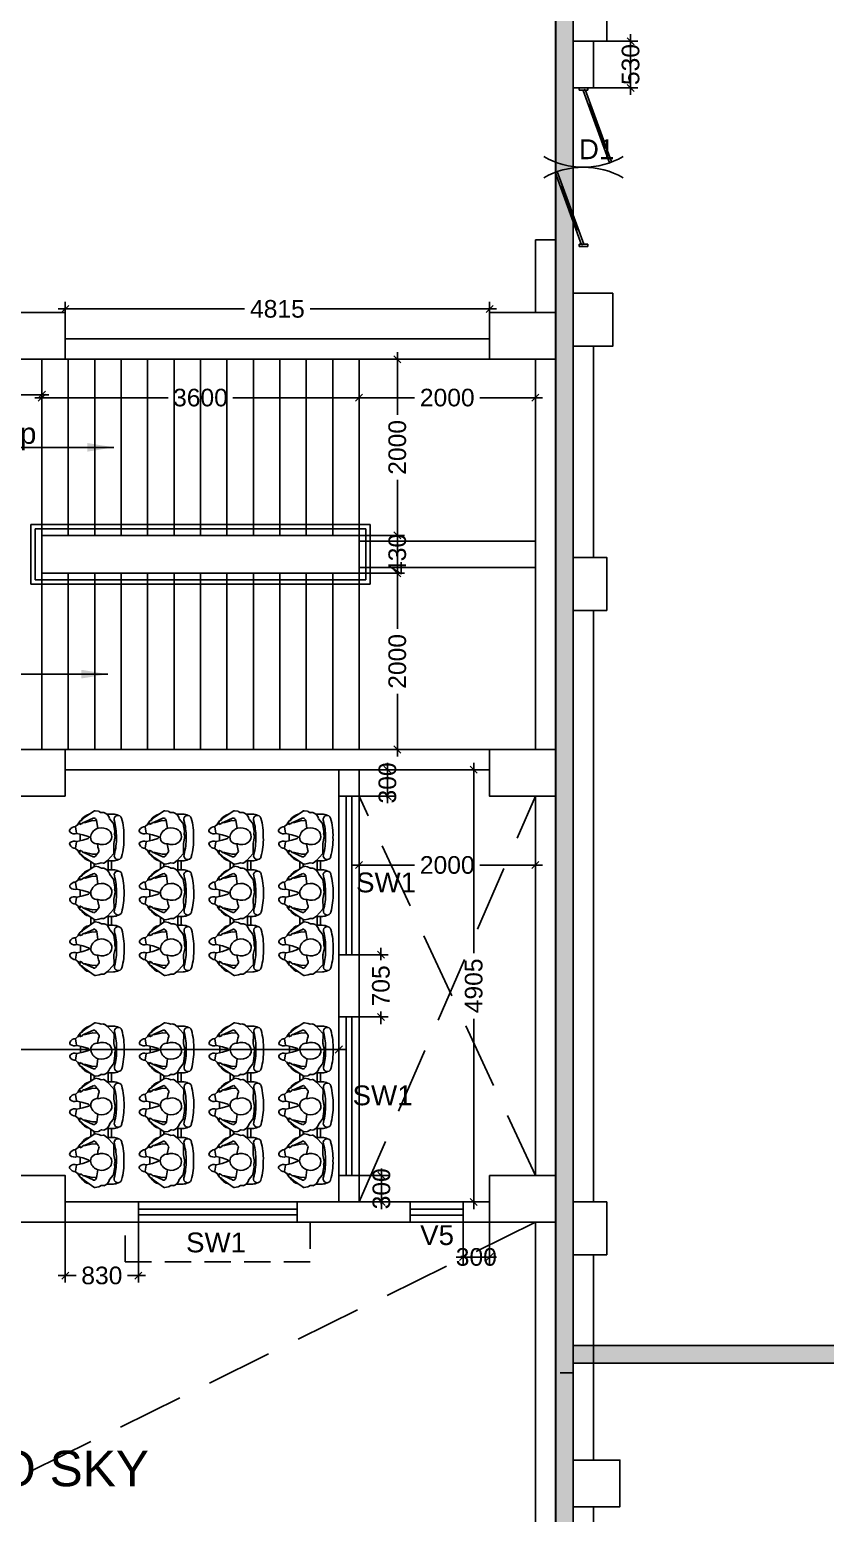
# Model space of a CAD drawing. Extents: x 7897917 to 8423973, y -6487334 to -6173396.
# Drawn here: x 7987756 to 7996784, y -6416719 to -6399879 of the extents above; entities that cross this region are included whole.
import ezdxf
from ezdxf.enums import TextEntityAlignment as Align

# ---------------------------------------------------------------- set-up
doc = ezdxf.new("R2010")
doc.units = 0
doc.header["$LTSCALE"] = 600
doc.header["$MEASUREMENT"] = 0
doc.header["$PDMODE"] = 35
for name, pattern in [('DASHED', [0.75, 0.5, -0.25]), ('HIDDEN', [0.375, 0.25, -0.125]), ('HIDDEN2', [0.1875, 0.125, -0.0625])]:
    doc.linetypes.add(name, pattern=pattern)
doc.layers.get('0').update_dxf_attribs({"linetype": 'CONTINUOUS'})
doc.layers.get('Defpoints').update_dxf_attribs({"linetype": 'CONTINUOUS'})
for name, color, linetype in [('chajja', 7, 'CONTINUOUS'), ('DOOR', 32, 'CONTINUOUS'), ('Duct', 8, 'CONTINUOUS'), ('Exp.Joint', 104, 'CONTINUOUS'), ('furniture', 33, 'CONTINUOUS'), ('Human', 8, 'CONTINUOUS'), ('joinery', 7, 'CONTINUOUS'), ('LA-column', 3, 'CONTINUOUS'), ('Railing', 21, 'CONTINUOUS'), ('Stairscase', 7, 'CONTINUOUS'), ('TEXT', 6, 'CONTINUOUS'), ('Walls', 7, 'CONTINUOUS'), ('WIN', 151, 'CONTINUOUS'), ('Working Dim', 5, 'CONTINUOUS')]:
    doc.layers.add(name, color=color, linetype=linetype)
doc.styles.add('ari', font='arial.ttf')
doc.styles.add('ARIAL', font='arial.ttf')
doc.dimstyles.new('int. dim', dxfattribs={"dimtxt": 450, "dimasz": 80, "dimexe": 80, "dimexo": 0, "dimgap": 70, "dimtad": 0, "dimdec": 0, "dimzin": 12, "dimdsep": 46, "dimtxsty": 'ari', "dimblk": 'OBLIQUE', "dimcen": 2, "dimdle": 80, "dimclrd": 256, "dimclre": 256, "dimclrt": 6, "dimadec": 0, "dimazin": 0, "dimtfac": 1, "dimtdec": 0, "dimtix": 1, "dimtmove": 2, "dimatfit": 3, "dimfxl": 1, "dimtolj": 1, "dimtzin": 0, "dimlwd": -1, "dimlwe": -1, "dimarcsym": 0})

# ---------------------------------------------------------------- blocks, each defined once
blk = doc.blocks.new('Z$W@#5624')
at = {"layer": 'DOOR'}
for p, q in [((19, 470), (840, 769)), ((28, 446), (849, 745)), ((188, 518), (680, 697)), ((676, 709), (685, 685)), ((183, 529), (192, 506)), ((0, 400), (0, 499)), ((0, 499), (25, 499)), ((0, 400), (25, 400)), ((19, 470), (28, 446)), ((25, 400), (25, 499)), ((1770, 453), (949, 154)), ((1779, 429), (957, 130)), ((1610, 381), (1117, 202)), ((1614, 369), (1606, 393)), ((1779, 429), (1770, 453)), ((1798, 499), (1773, 499)), ((1773, 400), (1773, 499)), ((1798, 400), (1773, 400)), ((1798, 400), (1798, 499)), ((1113, 214), (1122, 190))]:
    blk.add_line(p, q, dxfattribs=at)
at = {"layer": 'DOOR', "color": 145}
for centre, start_param, end_param in [((0, 449), 2.617994, 3.665191), ((1798, 449), -0.523599, 0.523599)]:
    blk.add_ellipse(centre, major_axis=(-899, 0), ratio=1, start_param=start_param, end_param=end_param, dxfattribs=at)
blk = doc.blocks.new('_Oblique')
at = {"color": 0, "linetype": 'ByBlock', "lineweight": -2}
blk.add_line((-0.5, -0.5), (0.5, 0.5), dxfattribs=at)
blk = doc.blocks.new('*D1037')
at = {"layer": 'Defpoints', "color": 0, "transparency": 16777216}
for p in [(7994304, -6400010, 0), (7994154, -6400540, 0), (7994575, -6400540)]:
    blk.add_point(p, dxfattribs=at)
at = {"layer": 'Working Dim', "transparency": 16777216}
for p, q in [((7994304, -6400010), (7994655, -6400010)), ((7994575, -6400010), (7994575, -6399930)), ((7994575, -6400010), (7994575, -6400540)), ((7994154, -6400540), (7994655, -6400540)), ((7994575, -6400540), (7994575, -6400620))]:
    blk.add_line(p, q, dxfattribs=at)
at = {"layer": 'Working Dim', "transparency": 16777216, "xscale": 80, "yscale": 80, "zscale": 80}
for p, rotation in [((7994575, -6400010), 270), ((7994575, -6400540), 90)]:
    blk.add_blockref('_Oblique', p, dxfattribs=dict(at, rotation=rotation))
at = {"layer": 'Working Dim', "color": 6, "transparency": 16777216, "insert": (7994575, -6400275), "char_height": 200, "attachment_point": 5, "rotation": 90, "style": 'ari'}
blk.add_mtext('\\A1;530', dxfattribs=at)
blk = doc.blocks.new('*D2125')
at = {"layer": 'Defpoints', "color": 0, "transparency": 16777216}
for p in [(7992974, -6403049), (7988159, -6403389), (7992974, -6403389)]:
    blk.add_point(p, dxfattribs=at)
at = {"layer": 'Working Dim', "transparency": 16777216}
for p, q in [((7988079, -6403049), (7990193, -6403049)), ((7988159, -6403389), (7988159, -6402969)), ((7993054, -6403049), (7990940, -6403049)), ((7992974, -6403389), (7992974, -6402969))]:
    blk.add_line(p, q, dxfattribs=at)
at = {"layer": 'Working Dim', "transparency": 16777216, "xscale": 80, "yscale": 80, "zscale": 80, "rotation": 180}
blk.add_blockref('_Oblique', (7988159, -6403049), dxfattribs=at)
at = {"layer": 'Working Dim', "transparency": 16777216, "xscale": 80, "yscale": 80, "zscale": 80}
blk.add_blockref('_Oblique', (7992974, -6403049), dxfattribs=at)
at = {"layer": 'Working Dim', "color": 6, "transparency": 16777216, "insert": (7990567, -6403049), "char_height": 200, "attachment_point": 5, "style": 'ari'}
blk.add_mtext('\\A1;4815', dxfattribs=at)
blk = doc.blocks.new('*D2127')
at = {"layer": 'Defpoints', "color": 0, "transparency": 16777216}
for p in [(7991494, -6403919, 1), (7993494, -6403919, 2), (7991494, -6404056)]:
    blk.add_point(p, dxfattribs=at)
at = {"layer": 'Working Dim', "transparency": 16777216}
for p, q in [((7991494, -6403919), (7991494, -6404136)), ((7993494, -6403919), (7993494, -6404136)), ((7991414, -6404056), (7992124, -6404056)), ((7993574, -6404056), (7992864, -6404056))]:
    blk.add_line(p, q, dxfattribs=at)
at = {"layer": 'Working Dim', "transparency": 16777216, "xscale": 80, "yscale": 80, "zscale": 80, "rotation": 180}
blk.add_blockref('_Oblique', (7991494, -6404056), dxfattribs=at)
at = {"layer": 'Working Dim', "transparency": 16777216, "xscale": 80, "yscale": 80, "zscale": 80}
blk.add_blockref('_Oblique', (7993494, -6404056), dxfattribs=at)
at = {"layer": 'Working Dim', "color": 6, "transparency": 16777216, "insert": (7992494, -6404056), "char_height": 200, "attachment_point": 5, "style": 'ari'}
blk.add_mtext('\\A1;2000', dxfattribs=at)
blk = doc.blocks.new('*D2128')
at = {"layer": 'Defpoints', "color": 0, "transparency": 16777216}
for p in [(7983859, -6403620, 12), (7987894, -6403904, 1), (7983859, -6404023)]:
    blk.add_point(p, dxfattribs=at)
at = {"layer": 'Working Dim', "transparency": 16777216}
for p, q in [((7983859, -6403620), (7983859, -6404103)), ((7987894, -6403904), (7987894, -6404103)), ((7983779, -6404023), (7985503, -6404023)), ((7987974, -6404023), (7986250, -6404023))]:
    blk.add_line(p, q, dxfattribs=at)
at = {"layer": 'Working Dim', "transparency": 16777216, "xscale": 80, "yscale": 80, "zscale": 80, "rotation": 180}
blk.add_blockref('_Oblique', (7983859, -6404023), dxfattribs=at)
at = {"layer": 'Working Dim', "transparency": 16777216, "xscale": 80, "yscale": 80, "zscale": 80}
blk.add_blockref('_Oblique', (7987894, -6404023), dxfattribs=at)
at = {"layer": 'Working Dim', "color": 6, "transparency": 16777216, "insert": (7985877, -6404023), "char_height": 200, "attachment_point": 5, "style": 'ari'}
blk.add_mtext('\\A1;4035', dxfattribs=at)
blk = doc.blocks.new('*D2129')
at = {"layer": 'Defpoints', "color": 0, "transparency": 16777216}
for p in [(7991459, -6403620, 5), (7991928, -6403620), (7991459, -6405620, 0)]:
    blk.add_point(p, dxfattribs=at)
at = {"layer": 'Working Dim', "transparency": 16777216}
for p, q in [((7991459, -6403620), (7992008, -6403620)), ((7991928, -6403540), (7991928, -6404250)), ((7991928, -6405700), (7991928, -6404990)), ((7991459, -6405620), (7992008, -6405620))]:
    blk.add_line(p, q, dxfattribs=at)
at = {"layer": 'Working Dim', "transparency": 16777216, "xscale": 80, "yscale": 80, "zscale": 80}
for p, rotation in [((7991928, -6403620), 90), ((7991928, -6405620), 270)]:
    blk.add_blockref('_Oblique', p, dxfattribs=dict(at, rotation=rotation))
at = {"layer": 'Working Dim', "color": 6, "transparency": 16777216, "insert": (7991928, -6404620), "char_height": 200, "attachment_point": 5, "rotation": 90, "style": 'ari'}
blk.add_mtext('\\A1;2000', dxfattribs=at)
blk = doc.blocks.new('*D2130')
at = {"layer": 'Defpoints', "color": 0, "transparency": 16777216}
for p in [(7991459, -6406049, -5), (7991459, -6408049, 1), (7991928, -6408049)]:
    blk.add_point(p, dxfattribs=at)
at = {"layer": 'Working Dim', "transparency": 16777216}
for p, q in [((7991928, -6405969), (7991928, -6406679)), ((7991459, -6406049), (7992008, -6406049)), ((7991928, -6408129), (7991928, -6407419)), ((7991459, -6408049), (7992008, -6408049))]:
    blk.add_line(p, q, dxfattribs=at)
at = {"layer": 'Working Dim', "transparency": 16777216, "xscale": 80, "yscale": 80, "zscale": 80}
for p, rotation in [((7991928, -6406049), 90), ((7991928, -6408049), 270)]:
    blk.add_blockref('_Oblique', p, dxfattribs=dict(at, rotation=rotation))
at = {"layer": 'Working Dim', "color": 6, "transparency": 16777216, "insert": (7991928, -6407049), "char_height": 200, "attachment_point": 5, "rotation": 90, "style": 'ari'}
blk.add_mtext('\\A1;2000', dxfattribs=at)
blk = doc.blocks.new('*D2131')
at = {"layer": 'Defpoints', "color": 0, "transparency": 16777216}
for p in [(7991459, -6405620, 0), (7991928, -6405620), (7991459, -6406049, -5)]:
    blk.add_point(p, dxfattribs=at)
at = {"layer": 'Working Dim', "transparency": 16777216}
for p, q in [((7991459, -6405620), (7992008, -6405620)), ((7991928, -6405620), (7991928, -6405540)), ((7991928, -6406049), (7991928, -6405620)), ((7991459, -6406049), (7992008, -6406049)), ((7991928, -6406049), (7991928, -6406129))]:
    blk.add_line(p, q, dxfattribs=at)
at = {"layer": 'Working Dim', "transparency": 16777216, "xscale": 80, "yscale": 80, "zscale": 80}
for p, rotation in [((7991928, -6405620), 270), ((7991928, -6406049), 90)]:
    blk.add_blockref('_Oblique', p, dxfattribs=dict(at, rotation=rotation))
at = {"layer": 'Working Dim', "color": 6, "transparency": 16777216, "insert": (7991928, -6405835), "char_height": 200, "attachment_point": 5, "rotation": 90, "style": 'ari'}
blk.add_mtext('\\A1;430', dxfattribs=at)
blk = doc.blocks.new('*D2133')
at = {"layer": 'Defpoints', "color": 0, "transparency": 16777216}
for p in [(7992674, -6413415, 2), (7992974, -6413415, 2), (7992974, -6413810)]:
    blk.add_point(p, dxfattribs=at)
at = {"layer": 'Working Dim', "transparency": 16777216}
for p, q in [((7992674, -6413415), (7992674, -6413890)), ((7992974, -6413415), (7992974, -6413890)), ((7992674, -6413810), (7992594, -6413810)), ((7992674, -6413810), (7992974, -6413810)), ((7992974, -6413810), (7993054, -6413810))]:
    blk.add_line(p, q, dxfattribs=at)
at = {"layer": 'Working Dim', "transparency": 16777216, "xscale": 80, "yscale": 80, "zscale": 80}
blk.add_blockref('_Oblique', (7992674, -6413810), dxfattribs=at)
at = {"layer": 'Working Dim', "transparency": 16777216, "xscale": 80, "yscale": 80, "zscale": 80, "rotation": 180}
blk.add_blockref('_Oblique', (7992974, -6413810), dxfattribs=at)
at = {"layer": 'Working Dim', "color": 6, "transparency": 16777216, "insert": (7992824, -6413810), "char_height": 200, "attachment_point": 5, "style": 'ari'}
blk.add_mtext('\\A1;300', dxfattribs=at)
blk = doc.blocks.new('*D2134')
at = {"layer": 'Defpoints', "color": 0, "transparency": 16777216}
for p in [(7991494, -6409309, 2), (7993494, -6409309, 2), (7993494, -6409361)]:
    blk.add_point(p, dxfattribs=at)
at = {"layer": 'Working Dim', "transparency": 16777216}
for p, q in [((7991494, -6409309), (7991494, -6409441)), ((7993494, -6409309), (7993494, -6409441)), ((7991414, -6409361), (7992124, -6409361)), ((7993574, -6409361), (7992864, -6409361))]:
    blk.add_line(p, q, dxfattribs=at)
at = {"layer": 'Working Dim', "transparency": 16777216, "xscale": 80, "yscale": 80, "zscale": 80, "rotation": 180}
blk.add_blockref('_Oblique', (7991494, -6409361), dxfattribs=at)
at = {"layer": 'Working Dim', "transparency": 16777216, "xscale": 80, "yscale": 80, "zscale": 80}
blk.add_blockref('_Oblique', (7993494, -6409361), dxfattribs=at)
at = {"layer": 'Working Dim', "color": 6, "transparency": 16777216, "insert": (7992494, -6409361), "char_height": 200, "attachment_point": 5, "style": 'ari'}
blk.add_mtext('\\A1;2000', dxfattribs=at)
blk = doc.blocks.new('*D2135')
at = {"layer": 'Defpoints', "color": 0, "transparency": 16777216}
for p in [(7992867, -6408279, 2), (7992795, -6413185), (7992867, -6413185, 2)]:
    blk.add_point(p, dxfattribs=at)
at = {"layer": 'Working Dim', "transparency": 16777216}
for p, q in [((7992867, -6408279), (7992715, -6408279)), ((7992795, -6408199), (7992795, -6410359)), ((7992795, -6413265), (7992795, -6411105)), ((7992867, -6413185), (7992715, -6413185))]:
    blk.add_line(p, q, dxfattribs=at)
at = {"layer": 'Working Dim', "transparency": 16777216, "xscale": 80, "yscale": 80, "zscale": 80}
for p, rotation in [((7992795, -6408279), 90), ((7992795, -6413185), 270)]:
    blk.add_blockref('_Oblique', p, dxfattribs=dict(at, rotation=rotation))
at = {"layer": 'Working Dim', "color": 6, "transparency": 16777216, "insert": (7992795, -6410732), "char_height": 200, "attachment_point": 5, "rotation": 90, "style": 'ari'}
blk.add_mtext('\\A1;4905', dxfattribs=at)
blk = doc.blocks.new('A$C6F2C55AD')
at = {"layer": 'furniture', "color": 8}
for p, q in [((-379, 896), (-303, 896)), ((0, 593), (0, 669)), ((-374, 366), (-301, 366)), ((-355, 366), (-355, 265)), ((-316, 366), (-316, 265)), ((-119, 356), (-119, 275)), ((-379, 265), (-303, 265)), ((-374, 265), (-303, 265)), ((-157, 331), (-157, 300)), ((0, -38), (0, 38)), ((-379, -265), (-301, -265)), ((-355, -265), (-355, -366)), ((-316, -265), (-316, -366)), ((-157, -300), (-157, -331)), ((-119, -275), (-119, -356)), ((-379, -366), (-303, -366)), ((-374, -366), (-303, -366)), ((0, -669), (0, -593)), ((-379, -896), (-301, -896))]:
    blk.add_line(p, q, dxfattribs=at)
for centre, radius, start, end in [((236, 652), 733, 164.361, 181.6247), ((-429, 838), 43.2, 344.361, 164.361), ((-374, 771), 125, 90, 118.9699), ((-125, 771), 125, 25.4407, 79.8153), ((236, 652), 647, 164.361, 181.8419), ((236, 610), 733, 178.3753, 195.639), ((236, 610), 647, 178.1581, 195.639), ((-429, 424), 43.2, 195.639, 15.639), ((-374, 491), 125, 241.0301, 270), ((-125, 491), 125, 280.1847, 334.5593), ((236, 21), 733, 164.361, 181.6247), ((-429, 207), 43.2, 344.361, 164.361), ((-374, 140), 125, 90, 118.9699), ((236, 21), 647, 164.361, 181.8419), ((-125, 140), 125, 25.4407, 79.8153), ((236, -21), 733, 178.3753, 195.639), ((236, -21), 647, 178.1581, 195.639), ((-429, -207), 43.2, 195.639, 15.639), ((-374, -140), 125, 241.0301, 270), ((-125, -140), 125, 280.1847, 334.5593), ((236, -610), 733, 164.361, 181.6247), ((-429, -424), 43.2, 344.361, 164.361), ((-374, -491), 125, 90, 118.9699), ((236, -610), 647, 164.361, 181.8419), ((-125, -491), 125, 25.4407, 79.8153), ((236, -652), 733, 178.3753, 195.639), ((236, -652), 647, 178.1581, 195.639), ((-429, -838), 43.2, 195.639, 15.639), ((-125, -771), 125, 280.1847, 334.5593), ((-374, -771), 125, 241.0301, 270)]:
    blk.add_arc(centre, radius, start, end, dxfattribs=at)
at = {"layer": 'Human', "color": 8}
for p, q in [((-309, 892), (-377, 818)), ((-274, 917), (-309, 892)), ((-236, 919), (-260, 921)), ((-212, 928), (-236, 919)), ((-172, 935), (-212, 928)), ((-209, 798), (-173, 844)), ((-50, 857), (-157, 931)), ((-148, 850), (-56, 808)), ((-25, 837), (-50, 857)), ((-381, 699), (-397, 621)), ((-383, 803), (-381, 703)), ((-56, 808), (-40, 802)), ((-19, 827), (-25, 837)), ((-7, 824), (-15, 825)), ((-8, 781), (4, 776)), ((-1, 787), (-5, 793)), ((5, 781), (-1, 787)), ((24, 785), (0, 820)), ((0, 792), (11, 789)), ((11, 789), (19, 779)), ((-397, 621), (-391, 593)), ((-391, 588), (-392, 559)), ((-392, 559), (-379, 478)), ((-200, 528), (-187, 436)), ((-375, 468), (-334, 417)), ((-269, 348), (-244, 349)), ((-232, 346), (-216, 336)), ((-187, 436), (-173, 418)), ((-157, 331), (-50, 405)), ((-148, 412), (-56, 454)), ((-56, 454), (-40, 459)), ((-50, 405), (-25, 425)), ((-40, 459), (-29, 462)), ((-25, 425), (-19, 435)), ((-15, 437), (-7, 438)), ((2, 482), (-10, 477)), ((-3, 469), (3, 477)), ((11, 473), (-3, 469)), ((0, 442), (24, 477)), ((4, 481), (2, 482)), ((3, 477), (4, 481)), ((19, 483), (11, 473)), ((-383, 172), (-381, 72)), ((-309, 261), (-377, 187)), ((-274, 286), (-309, 261)), ((-236, 288), (-260, 290)), ((-212, 297), (-236, 288)), ((-172, 304), (-212, 297)), ((-209, 167), (-173, 213)), ((-208, 333), (-172, 327)), ((-50, 226), (-157, 300)), ((-148, 219), (-56, 177)), ((-56, 177), (-40, 171)), ((-25, 206), (-50, 226)), ((-19, 196), (-25, 206)), ((-7, 193), (-15, 194)), ((24, 154), (0, 189)), ((-381, 68), (-397, -10)), ((-8, 151), (4, 145)), ((-1, 156), (-5, 162)), ((5, 150), (-1, 156)), ((0, 162), (11, 158)), ((11, 158), (19, 148)), ((-397, -10), (-391, -38)), ((-391, -43), (-392, -72)), ((-392, -72), (-379, -153)), ((-375, -163), (-334, -214)), ((-200, -103), (-187, -195)), ((2, -149), (-10, -154)), ((-3, -162), (3, -154)), ((11, -158), (-3, -162)), ((0, -189), (24, -154)), ((4, -150), (2, -149)), ((3, -154), (4, -150)), ((19, -148), (11, -158)), ((-269, -283), (-244, -282)), ((-212, -334), (-236, -343)), ((-232, -285), (-216, -295)), ((-172, -327), (-212, -334)), ((-208, -298), (-172, -304)), ((-187, -195), (-173, -213)), ((-157, -300), (-50, -226)), ((-50, -405), (-157, -331)), ((-148, -219), (-56, -177)), ((-56, -177), (-40, -171)), ((-50, -226), (-25, -206)), ((-40, -171), (-29, -169)), ((-25, -206), (-19, -196)), ((-15, -194), (-7, -193)), ((-383, -459), (-381, -559)), ((-309, -370), (-377, -444)), ((-274, -345), (-309, -370)), ((-236, -343), (-260, -341)), ((-209, -464), (-173, -418)), ((-148, -412), (-56, -454)), ((-56, -454), (-40, -459)), ((-25, -425), (-50, -405)), ((-19, -435), (-25, -425)), ((-7, -438), (-15, -437)), ((-8, -480), (4, -486)), ((-1, -475), (-5, -469)), ((5, -481), (-1, -475)), ((24, -477), (0, -442)), ((0, -469), (11, -473)), ((11, -473), (19, -483)), ((-381, -563), (-397, -641)), ((-397, -641), (-391, -668)), ((-391, -674), (-392, -703)), ((-392, -703), (-379, -784)), ((-375, -793), (-334, -844)), ((-200, -734), (-187, -826)), ((-187, -826), (-173, -844)), ((-148, -850), (-56, -808)), ((-56, -808), (-40, -802)), ((-50, -857), (-25, -837)), ((-40, -802), (-29, -800)), ((-25, -837), (-19, -827)), ((-15, -825), (-7, -824)), ((2, -780), (-10, -785)), ((-3, -793), (3, -785)), ((11, -789), (-3, -793)), ((0, -820), (24, -785)), ((4, -781), (2, -780)), ((3, -785), (4, -781)), ((19, -779), (11, -789)), ((-269, -914), (-244, -913)), ((-232, -916), (-216, -926)), ((-208, -929), (-172, -935)), ((-157, -931), (-50, -857))]:
    blk.add_line(p, q, dxfattribs=at)
for points in [[(-193, 818), (-141, 822), (-59, 802), (-42, 803)], [(-42, 459), (-59, 460), (-141, 440), (-187, 443)], [(-193, 188), (-141, 191), (-59, 171), (-42, 172)], [(-42, -172), (-59, -171), (-141, -191), (-187, -188)], [(-193, -443), (-141, -440), (-59, -460), (-42, -459)], [(-42, -803), (-59, -802), (-141, -822), (-187, -819)]]:
    blk.add_lwpolyline(points, dxfattribs=at)
for points in [[(24, 781), (52, 756, -0.259848), (54, 749), (43, 683, -0.302547), (37, 677), (-30, 662), (-92, 642), (-107, 628), (-92, 620), (-30, 600), (37, 585, -0.302547), (43, 578), (54, 513, -0.259848), (52, 506), (24, 481)], [(24, 150), (52, 125, -0.259848), (54, 118), (43, 52, -0.302547), (37, 46), (-30, 31), (-92, 11), (-107, -3), (-92, -11), (-30, -31), (37, -46, -0.302547), (43, -52), (54, -118, -0.259848), (52, -125), (24, -150)], [(24, -481), (52, -506, -0.259848), (54, -513), (43, -578, -0.302547), (37, -585), (-30, -600), (-92, -620), (-107, -633), (-92, -642), (-30, -662), (37, -677, -0.302547), (43, -683), (54, -749, -0.259848), (52, -756), (24, -781)]]:
    blk.add_lwpolyline(points, format="xyb", dxfattribs=at)
for points in [[(115, 689, 0.28165), (118, 712, 0.281432), (52, 756, -0.259848), (54, 749), (43, 683, -0.302547), (37, 677, 0.254294)], [(115, 58, 0.28165), (118, 81, 0.281432), (52, 125, -0.259848), (54, 118), (43, 52, -0.302547), (37, 46, 0.254294)], [(115, -573, 0.28165), (118, -550, 0.281432), (52, -506, -0.259848), (54, -513), (43, -578, -0.302547), (37, -585, 0.254294)]]:
    blk.add_lwpolyline(points, format="xyb", close=True, dxfattribs=at)
for centre, radius, start, end in [((-262, 900), 20.7, 84.2936, 126.1379), ((-157, 832), 20.7, 65.5125, 142.3991), ((-168, 914), 20.7, 55.2478, 99.1519), ((-362, 803), 20.7, 137.3161, 180.8191), ((-402, 703), 20.7, 348.8982, 0.8191), ((-269, 619), 89.1, 123.3122, 231.3111), ((-250, 591), 122, 67.1497, 123.3122), ((-193, 785), 20.7, 142.3991, 201.4261), ((-409, 700), 211, 1.1807, 21.4261), ((-192, 631), 73.9, 343.9718, 98.0509), ((-37, 793), 10.2, 45.435, 108.1784), ((-5, 806), 24.7, 193.9888, 263.5389), ((-15, 829), 4.56, 211.6328, 266.4385), ((-8, 814), 9.9, 34.2468, 86.4385), ((-3, 788), 5.09, 52.4637, 108.4149), ((0, 781), 6.05, 308.4181, 329.2946), ((3, 779), 2.67, 329.2946, 45.0334), ((21, 780), 2.15, 218.553, 288.5809), ((20, 783), 4.98, 288.5809, 18.6143), ((-411, 589), 20.7, 357.1355, 11.8973), ((-242, 652), 131, 231.3111, 285.5429), ((-240, 645), 124, 285.5429, 343.9718), ((62, 513), 75.9, 47.3296, 108.8978), ((49, 588), 82.7, 271.2733, 329.4641), ((98, 552), 22.8, 344.3632, 47.2828), ((-358, 481), 20.7, 189.3001, 218.6806), ((-238, 442), 99.4, 194.4561, 251.4627), ((-243, 329), 20.7, 58.0246, 92.8591), ((-157, 430), 20.7, 217.6009, 294.4875), ((-7, 453), 24.1, 96.9092, 158.3871), ((-15, 432), 4.56, 93.5615, 148.3672), ((-8, 447), 9.9, 273.5615, 325.7532), ((21, 481), 2.15, 71.4191, 141.447), ((20, 479), 4.98, 341.3857, 71.4191), ((-362, 173), 20.7, 137.3161, 180.8191), ((-262, 270), 20.7, 84.2936, 126.1379), ((-205, 354), 20.7, 238.0246, 260.8481), ((-157, 201), 20.7, 65.5125, 142.3991), ((-168, 348), 20.7, 260.8481, 304.7522), ((-168, 283), 20.7, 55.2478, 99.1519), ((-37, 162), 10.2, 45.435, 108.1784), ((-5, 175), 24.7, 193.9888, 263.5389), ((-15, 198), 4.56, 211.6328, 266.4385), ((-8, 184), 9.9, 34.2468, 86.4385), ((-402, 72), 20.7, 348.8982, 0.8191), ((-269, -12), 89.1, 123.3122, 231.3111), ((-250, -40), 122, 67.1497, 123.3122), ((-193, 154), 20.7, 142.3991, 201.4261), ((-409, 69), 211, 1.1807, 21.4261), ((-192, 0), 73.9, 343.9718, 98.0509), ((-3, 157), 5.09, 52.4637, 108.4149), ((0, 150), 6.05, 308.4181, 329.2946), ((3, 148), 2.67, 329.2946, 45.0334), ((21, 149), 2.15, 218.553, 288.5809), ((20, 152), 4.98, 288.5809, 18.6143), ((-411, -42), 20.7, 357.1355, 11.8973), ((-358, -150), 20.7, 189.3001, 218.6806), ((-242, 21), 131, 231.3111, 285.5429), ((-240, 14), 124, 285.5429, 343.9718), ((-7, -178), 24.1, 96.9092, 158.3871), ((21, -149), 2.15, 71.4191, 141.447), ((20, -152), 4.98, 341.3857, 71.4191), ((62, -118), 75.9, 47.3296, 108.8978), ((49, -43), 82.7, 271.2733, 329.4641), ((98, -79), 22.8, 344.3632, 47.2828), ((-238, -189), 99.4, 194.4561, 251.4627), ((-243, -302), 20.7, 58.0246, 92.8591), ((-205, -277), 20.7, 238.0246, 260.8481), ((-157, -201), 20.7, 217.6009, 294.4875), ((-168, -283), 20.7, 260.8481, 304.7522), ((-168, -348), 20.7, 55.2478, 99.1519), ((-15, -198), 4.56, 93.5615, 148.3672), ((-8, -184), 9.9, 273.5615, 325.7532), ((-362, -458), 20.7, 137.3161, 180.8191), ((-262, -361), 20.7, 84.2936, 126.1379), ((-193, -477), 20.7, 142.3991, 201.4261), ((-409, -562), 211, 1.1807, 21.4261), ((-157, -430), 20.7, 65.5125, 142.3991), ((-37, -469), 10.2, 45.435, 108.1784), ((-5, -456), 24.7, 193.9888, 263.5389), ((-15, -432), 4.56, 211.6328, 266.4385), ((-8, -447), 9.9, 34.2468, 86.4385), ((-3, -473), 5.09, 52.4637, 108.4149), ((0, -481), 6.05, 308.4181, 329.2946), ((3, -483), 2.67, 329.2946, 45.0334), ((21, -481), 2.15, 218.553, 288.5809), ((20, -479), 4.98, 288.5809, 18.6143), ((-411, -673), 20.7, 357.1355, 11.8973), ((-402, -559), 20.7, 348.8982, 0.8191), ((-269, -643), 89.1, 123.3122, 231.3111), ((-250, -671), 122, 67.1497, 123.3122), ((-240, -617), 124, 285.5429, 343.9718), ((-192, -631), 73.9, 343.9718, 98.0509), ((62, -749), 75.9, 47.3296, 108.8978), ((-358, -781), 20.7, 189.3001, 218.6806), ((-242, -610), 131, 231.3111, 285.5429), ((-7, -809), 24.1, 96.9092, 158.3871), ((-15, -829), 4.56, 93.5615, 148.3672), ((-8, -814), 9.9, 273.5615, 325.7532), ((21, -780), 2.15, 71.4191, 141.447), ((20, -783), 4.98, 341.3857, 71.4191), ((49, -674), 82.7, 271.2733, 329.4641), ((98, -710), 22.8, 344.3632, 47.2828), ((-238, -820), 99.4, 194.4561, 251.4627), ((-243, -933), 20.7, 58.0246, 92.8591), ((-205, -908), 20.7, 238.0246, 260.8481), ((-157, -832), 20.7, 217.6009, 294.4875), ((-168, -914), 20.7, 260.8481, 304.7522)]:
    blk.add_arc(centre, radius, start, end, dxfattribs=at)
blk = doc.blocks.new('*D2136')
at = {"layer": 'Defpoints', "color": 0, "transparency": 16777216}
for p in [(7966324, -6410882, 2), (7991264, -6410882, 2), (7991264, -6411454)]:
    blk.add_point(p, dxfattribs=at)
at = {"layer": 'Working Dim', "transparency": 16777216}
for p, q in [((7966324, -6410882), (7966324, -6411534)), ((7991264, -6410882), (7991264, -6411534)), ((7966244, -6411454), (7978346, -6411454)), ((7991344, -6411454), (7979242, -6411454))]:
    blk.add_line(p, q, dxfattribs=at)
at = {"layer": 'Working Dim', "transparency": 16777216, "xscale": 80, "yscale": 80, "zscale": 80, "rotation": 180}
blk.add_blockref('_Oblique', (7966324, -6411454), dxfattribs=at)
at = {"layer": 'Working Dim', "transparency": 16777216, "xscale": 80, "yscale": 80, "zscale": 80}
blk.add_blockref('_Oblique', (7991264, -6411454), dxfattribs=at)
at = {"layer": 'Working Dim', "color": 6, "transparency": 16777216, "insert": (7978794, -6411454), "char_height": 200, "attachment_point": 5, "style": 'ari'}
blk.add_mtext('\\A1;24940', dxfattribs=at)
blk = doc.blocks.new('*D2428')
at = {"layer": 'Defpoints', "color": 0, "transparency": 16777216}
for p in [(7987894, -6404056, 4), (7987894, -6404056), (7991494, -6404056, 2)]:
    blk.add_point(p, dxfattribs=at)
at = {"layer": 'Working Dim', "transparency": 16777216}
for p, q in [((7987814, -6404056), (7989326, -6404056)), ((7987894, -6404056), (7987894, -6404136)), ((7991574, -6404056), (7990062, -6404056)), ((7991494, -6404056), (7991494, -6404136))]:
    blk.add_line(p, q, dxfattribs=at)
at = {"layer": 'Working Dim', "transparency": 16777216, "xscale": 80, "yscale": 80, "zscale": 80, "rotation": 180}
blk.add_blockref('_Oblique', (7987894, -6404056), dxfattribs=at)
at = {"layer": 'Working Dim', "transparency": 16777216, "xscale": 80, "yscale": 80, "zscale": 80}
blk.add_blockref('_Oblique', (7991494, -6404056), dxfattribs=at)
at = {"layer": 'Working Dim', "color": 6, "transparency": 16777216, "insert": (7989694, -6404056), "char_height": 200, "attachment_point": 5, "style": 'ari'}
blk.add_mtext('\\A1;3600', dxfattribs=at)
blk = doc.blocks.new('*D2465')
at = {"layer": 'Defpoints', "color": 0, "transparency": 16777216}
for p in [(7988160, -6413415, 2), (7988990, -6413415, 2), (7988990, -6414020)]:
    blk.add_point(p, dxfattribs=at)
at = {"layer": 'Working Dim', "transparency": 16777216}
for p, q in [((7988160, -6413415), (7988160, -6414100)), ((7988990, -6413415), (7988990, -6414100)), ((7988080, -6414020), (7988284, -6414020)), ((7989070, -6414020), (7988866, -6414020))]:
    blk.add_line(p, q, dxfattribs=at)
at = {"layer": 'Working Dim', "transparency": 16777216, "xscale": 80, "yscale": 80, "zscale": 80, "rotation": 180}
blk.add_blockref('_Oblique', (7988160, -6414020), dxfattribs=at)
at = {"layer": 'Working Dim', "transparency": 16777216, "xscale": 80, "yscale": 80, "zscale": 80}
blk.add_blockref('_Oblique', (7988990, -6414020), dxfattribs=at)
at = {"layer": 'Working Dim', "color": 6, "transparency": 16777216, "insert": (7988575, -6414020), "char_height": 200, "attachment_point": 5, "style": 'ari'}
blk.add_mtext('\\A1;830', dxfattribs=at)
blk = doc.blocks.new('*D2467')
at = {"layer": 'Defpoints', "color": 0, "transparency": 16777216}
for p in [(7991494, -6408279, 9), (7991494, -6408579, 9), (7991816, -6408579)]:
    blk.add_point(p, dxfattribs=at)
at = {"layer": 'Working Dim', "transparency": 16777216}
for p, q in [((7991494, -6408279), (7991896, -6408279)), ((7991816, -6408279), (7991816, -6408199)), ((7991816, -6408279), (7991816, -6408579)), ((7991494, -6408579), (7991896, -6408579)), ((7991816, -6408579), (7991816, -6408659))]:
    blk.add_line(p, q, dxfattribs=at)
at = {"layer": 'Working Dim', "transparency": 16777216, "xscale": 80, "yscale": 80, "zscale": 80}
for p, rotation in [((7991816, -6408279), 270), ((7991816, -6408579), 90)]:
    blk.add_blockref('_Oblique', p, dxfattribs=dict(at, rotation=rotation))
at = {"layer": 'Working Dim', "color": 6, "transparency": 16777216, "insert": (7991816, -6408429), "char_height": 200, "attachment_point": 5, "rotation": 90, "style": 'ari'}
blk.add_mtext('\\A1;300', dxfattribs=at)
blk = doc.blocks.new('*D2468')
at = {"layer": 'Defpoints', "color": 0, "transparency": 16777216}
for p in [(7991494, -6412885, 9), (7991494, -6413185), (7991748, -6413185)]:
    blk.add_point(p, dxfattribs=at)
at = {"layer": 'Working Dim', "transparency": 16777216}
for p, q in [((7991494, -6412885), (7991828, -6412885)), ((7991748, -6412885), (7991748, -6412805)), ((7991748, -6412885), (7991748, -6413185)), ((7991494, -6413185), (7991828, -6413185)), ((7991748, -6413185), (7991748, -6413265))]:
    blk.add_line(p, q, dxfattribs=at)
at = {"layer": 'Working Dim', "transparency": 16777216, "xscale": 80, "yscale": 80, "zscale": 80}
for p, rotation in [((7991748, -6412885), 270), ((7991748, -6413185), 90)]:
    blk.add_blockref('_Oblique', p, dxfattribs=dict(at, rotation=rotation))
at = {"layer": 'Working Dim', "color": 6, "transparency": 16777216, "insert": (7991748, -6413035), "char_height": 200, "attachment_point": 5, "rotation": 90, "style": 'ari'}
blk.add_mtext('\\A1;300', dxfattribs=at)
blk = doc.blocks.new('*D2469')
at = {"layer": 'Defpoints', "color": 0, "transparency": 16777216}
for p in [(7991494, -6410379, -6), (7991742, -6410379), (7991494, -6411085, -6)]:
    blk.add_point(p, dxfattribs=at)
at = {"layer": 'Working Dim', "transparency": 16777216}
for p, q in [((7991742, -6410379), (7991742, -6410299)), ((7991494, -6410379), (7991822, -6410379)), ((7991742, -6410379), (7991742, -6410441)), ((7991742, -6411085), (7991742, -6411023)), ((7991494, -6411085), (7991822, -6411085)), ((7991742, -6411085), (7991742, -6411165))]:
    blk.add_line(p, q, dxfattribs=at)
at = {"layer": 'Working Dim', "transparency": 16777216, "xscale": 80, "yscale": 80, "zscale": 80}
for p, rotation in [((7991742, -6410379), 270), ((7991742, -6411085), 90)]:
    blk.add_blockref('_Oblique', p, dxfattribs=dict(at, rotation=rotation))
at = {"layer": 'Working Dim', "color": 6, "transparency": 16777216, "insert": (7991742, -6410732), "char_height": 200, "attachment_point": 5, "rotation": 90, "style": 'ari'}
blk.add_mtext('\\A1;705', dxfattribs=at)

msp = doc.modelspace()

# ---------------------------------------------------------------- hatches: boundary and pattern name
at = {"layer": 'Exp.Joint', "linetype": 'HIDDEN'}
for points in [[(7993924.043, -6334493.662), (7993724.043, -6334493.662), (7993724.043, -6455862.509), (7993924.043, -6455862.509)], [(7993924.043, -6414814.292), (7998285.246, -6414814.292), (7998285.246, -6415014.292), (7993924.043, -6415014.292)], [(7993924.043, -6414814.292), (7998285.246, -6414814.292), (7998285.246, -6415014.292), (7993924.043, -6415014.292)]]:
    msp.add_hatch(color=256, dxfattribs=at).paths.add_polyline_path(points)

# ---------------------------------------------------------------- linework, layer by layer
at = {"layer": 'chajja', "color": 7, "linetype": 'DASHED', "elevation": -13.706}
msp.add_lwpolyline([(7990940.048, -6413414.891), (7990940.048, -6413864.891), (7988840.048, -6413864.89), (7988840.048, -6413414.89)], dxfattribs=at)
at = {"layer": 'Duct', "color": 8, "linetype": 'HIDDEN2', "ltscale": 10}
for p, q in [((7991493.753, -6413184.822, 8.885), (7993494.048, -6408579.459, 12.652)), ((7993494.048, -6412884.85, 12.652), (7991493.753, -6408579.462, 8.885)), ((7993494.048, -6413414.85, 12.843), (7981344.05, -6419413.735, 16.571))]:
    msp.add_line(p, q, dxfattribs=at)
at = {"layer": 'Exp.Joint', "linetype": 'HIDDEN'}
msp.add_line((7993924.043, -6415125.371, 4.756), (7993724.043, -6415125.371, 4.756), dxfattribs=at)
msp.add_line((7993924.043, -6415125.371, 4.756), (7993724.043, -6415125.371, 4.756), dxfattribs=at)
at = {"layer": 'Exp.Joint', "linetype": 'HIDDEN', "const_width": 20}
for points, elevation in [([(7993924.043, -6334493.662), (7993724.043, -6334493.662), (7993724.043, -6455862.509), (7993924.043, -6455862.509)], -11180.98), ([(7993924.043, -6414814.292), (7998285.246, -6414814.292), (7998285.246, -6415014.292), (7993924.043, -6415014.292)], 4.276), ([(7993924.043, -6414814.292), (7998285.246, -6414814.292), (7998285.246, -6415014.292), (7993924.043, -6415014.292)], 4.276)]:
    msp.add_lwpolyline(points, close=True, dxfattribs=dict(at, elevation=elevation))
at = {"layer": 'LA-column', "color": 2}
for points, elevation in [([(7994304.048, -6400009.676), (7994304.048, -6399409.676), (7993924.048, -6399409.676), (7993924.048, -6400009.676)], 0.34), ([(7994374.048, -6402869.615), (7994374.048, -6403469.615), (7993924.048, -6403469.615), (7993924.048, -6402869.615)], -11181.361), ([(7988159.048, -6403619.722), (7987409.048, -6403619.722), (7987409.048, -6403089.722), (7988159.048, -6403089.722)], 5.322), ([(7988159.048, -6408579.442), (7987409.048, -6408579.442), (7987409.048, -6408049.442), (7988159.048, -6408049.442)], 5.322), ([(7993724.048, -6408579.442), (7992974.048, -6408579.442), (7992974.048, -6408049.442), (7993724.048, -6408049.442)], 5.322), ([(7988159.048, -6413414.832), (7987409.048, -6413414.832), (7987409.048, -6412884.832), (7988159.048, -6412884.832)], 5.322), ([(7993724.048, -6413414.832), (7992974.048, -6413414.832), (7992974.048, -6412884.832), (7993724.048, -6412884.832)], 5.322), ([(7994303.874, -6413784.832), (7994303.874, -6413184.832), (7993923.874, -6413184.832), (7993923.874, -6413784.832)], 3.421)]:
    msp.add_lwpolyline(points, close=True, dxfattribs=dict(at, elevation=elevation))
for points in [[(7993724.048, -6403619.722), (7992974.048, -6403619.722), (7992974.048, -6403089.722), (7993724.048, -6403089.722)], [(7994304.048, -6406469.717), (7994304.048, -6405869.717), (7993924.048, -6405869.717), (7993924.048, -6406469.717)]]:
    msp.add_lwpolyline(points, close=True, dxfattribs=at)
at = {"layer": 'LA-column', "color": 2, "elevation": 5.131, "flags": 128}
msp.add_lwpolyline([(7993924.048, -6416113.752), (7994454.048, -6416113.752), (7994454.048, -6416643.752), (7993924.048, -6416643.752)], close=True, dxfattribs=at)
at = {"layer": 'Railing'}
for p, q in [((7991619.13, -6405494.739, 2.39), (7987769.13, -6405494.739, 2.39)), ((7987769.13, -6405494.739, 2.265), (7987769.13, -6406174.46, 2.284)), ((7991569.13, -6405544.739, 2.39), (7987819.13, -6405544.739, 2.39)), ((7987819.13, -6405544.739, 2.39), (7987819.13, -6406124.46, 2.39)), ((7991569.13, -6406124.46, 2.39), (7991569.13, -6405544.739, 2.39)), ((7991619.13, -6406174.46, 2.524), (7991619.13, -6405494.739, 2.255)), ((7987819.13, -6406124.46, 2.39), (7991569.13, -6406124.46, 2.39)), ((7987769.13, -6406174.46, 2.39), (7991619.13, -6406174.46, 2.39))]:
    msp.add_line(p, q, dxfattribs=at)
at = {"layer": 'Stairscase', "color": 7}
for p, q in [((7987894.13, -6405619.739, 2.39), (7987894.13, -6403619.739, 4.1)), ((7988194.13, -6405619.739, 2.39), (7988194.13, -6403619.739, 4.1)), ((7988494.13, -6405619.739, 2.39), (7988494.13, -6403619.739, 4.1)), ((7988794.13, -6405619.739, 2.39), (7988794.13, -6403619.739, 4.1)), ((7989094.13, -6405619.739, 2.39), (7989094.13, -6403619.739, 4.1)), ((7989394.13, -6405619.739, 2.39), (7989394.13, -6403619.739, 4.1)), ((7989694.13, -6405619.739, 2.39), (7989694.13, -6403619.739, 4.1)), ((7989994.13, -6405619.739, 2.39), (7989994.13, -6403619.739, 4.1)), ((7990294.13, -6405619.739, 2.39), (7990294.13, -6403619.739, 4.1)), ((7990594.13, -6405619.739, 2.39), (7990594.13, -6403619.739, 4.1)), ((7990894.13, -6405619.739, 2.39), (7990894.13, -6403619.739, 4.1)), ((7991194.13, -6405619.739, 2.39), (7991194.13, -6403619.739, 4.1)), ((7991494.13, -6403619.739, 4.1), (7991494.13, -6405619.739, 2.39)), ((7987894.13, -6405619.739, 2.39), (7991494.13, -6405619.739, 2.39)), ((7987894.13, -6405619.739, 2.39), (7987894.13, -6406049.46, 2.39)), ((7991494.13, -6405619.739, 2.39), (7991494.13, -6406049.46, 2.39)), ((7991494.147, -6405684.585, -1.222), (7993494.237, -6405684.585, -1.222)), ((7987894.13, -6406049.46, 2.39), (7991494.13, -6406049.46, 2.39)), ((7987894.13, -6406049.46, 2.39), (7987894.13, -6408049.46, 6.631)), ((7988194.13, -6406049.46, 2.39), (7988194.13, -6408049.46, 6.631)), ((7988494.13, -6406049.46, 2.39), (7988494.13, -6408049.46, 6.631)), ((7988794.13, -6406049.46, 2.39), (7988794.13, -6408049.46, 6.631)), ((7989094.13, -6406049.46, 2.39), (7989094.13, -6408049.46, 6.631)), ((7989394.13, -6406049.46, 2.39), (7989394.13, -6408049.461, 6.631)), ((7989694.13, -6406049.46, 2.39), (7989694.13, -6408049.461, 6.631)), ((7989994.13, -6406049.46, 2.39), (7989994.13, -6408049.461, 6.631)), ((7990294.13, -6406049.46, 2.39), (7990294.13, -6408049.461, 6.631)), ((7990594.13, -6406049.46, 2.39), (7990594.13, -6408049.461, 6.631)), ((7990894.13, -6406049.46, 2.39), (7990894.13, -6408049.462, 6.631)), ((7991194.13, -6406049.46, 2.39), (7991194.13, -6408049.462, 6.631)), ((7991494.13, -6406049.46, 2.39), (7991494.13, -6408049.462, 6.631)), ((7991494.147, -6405984.585, -1.222), (7993494.237, -6405984.585, -1.222))]:
    msp.add_line(p, q, dxfattribs=at)
at = {"layer": 'Walls', "linetype": 'Continuous'}
for p, q in [((7993924.048, -6400539.665, 0.34), (7993924.048, -6400009.676, 0.34)), ((7994154.048, -6400539.665, 0.34), (7994154.048, -6400009.676, 0.34)), ((7993924.048, -6400539.636, 0.34), (7994154.048, -6400539.636, 0.34)), ((7993493.958, -6402264.781, 2.39), (7993493.958, -6403089.744, 2.39)), ((7993723.958, -6402264.781, 2.39), (7993493.958, -6402264.781, 2.39)), ((7993723.958, -6402264.781, 2.39), (7993723.958, -6403089.744, 2.39)), ((7992974.048, -6403389.38, 2.39), (7988159.048, -6403389.38, 2.39)), ((7992974.048, -6403619.739, 2.39), (7988159.048, -6403619.739, 2.39)), ((7993494.219, -6408049.463, 2.39), (7993494.219, -6403619.722, 2.39)), ((7993724.048, -6408049.463, 2.39), (7993724.048, -6403619.722, 2.39)), ((7993924.048, -6403469.615, 2.39), (7993924.048, -6405869.717, 2.39)), ((7994154.048, -6403469.615, 2.39), (7994154.048, -6405869.717, 2.39)), ((7993924.048, -6406469.717, 2.39), (7993924.048, -6413184.832, 2.39)), ((7994154.048, -6406469.717, 2.39), (7994154.048, -6413184.832, 2.39)), ((7992974.048, -6408049.463, 2.39), (7988160.048, -6408049.46, 2.39)), ((7992974.048, -6408279.292, 2.39), (7988160.048, -6408279.288, 2.39)), ((7991263.753, -6408279.291, 2.39), (7991263.753, -6413184.709, 2.39)), ((7991493.753, -6413184.822, 2.39), (7991493.753, -6408279.291, 2.39)), ((7993494.048, -6408579.459, 2.39), (7993494.048, -6412884.85, 2.39)), ((7993724.048, -6408579.459, 2.39), (7993724.048, -6412884.85, 2.39)), ((7988159.048, -6413184.822, 2.39), (7992974.048, -6413184.822, 2.39)), ((7992974.048, -6413414.85, 2.39), (7988160.048, -6413414.85, 2.39)), ((7993494.048, -6413414.833, 2.39), (7993494.048, -6419043.723, 2.39)), ((7993724.049, -6413414.85, 2.39), (7993724.048, -6419043.723, 2.39)), ((7993924.05, -6416113.752, 2.39), (7993924.05, -6413784.832, 2.39)), ((7994154.05, -6416113.752, 2.39), (7994154.05, -6413784.832, 2.39)), ((7993924.05, -6418963.698, 2.39), (7993924.05, -6416643.752, 2.39)), ((7994154.05, -6418963.698, 2.39), (7994154.05, -6416643.752, 2.39))]:
    msp.add_line(p, q, dxfattribs=at)
at = {"layer": 'WIN', "linetype": 'Continuous'}
for points, elevation in [([(7991493.711, -6408579.264), (7991493.711, -6410379.264), (7991263.711, -6410379.264), (7991263.711, -6408579.264)], 9.05), ([(7991410.928, -6408579.264), (7991410.928, -6410379.264), (7991346.495, -6410379.264), (7991346.495, -6408579.264)], 9.05), ([(7991493.711, -6411084.945), (7991493.711, -6412884.945), (7991263.711, -6412884.945), (7991263.711, -6411084.945)], 9.05), ([(7991410.928, -6411084.945), (7991410.928, -6412884.945), (7991346.494, -6412884.945), (7991346.494, -6411084.945)], 9.05), ([(7990790.048, -6413414.89), (7988990.048, -6413414.89), (7988990.048, -6413184.89), (7990790.048, -6413184.89)], -18.837), ([(7992674.048, -6413414.85), (7992074.048, -6413414.85), (7992074.048, -6413184.85), (7992674.048, -6413184.85)], 2.39), ([(7990790.048, -6413332.107), (7988990.048, -6413332.107), (7988990.048, -6413267.674), (7990790.048, -6413267.674)], -18.837), ([(7992674.048, -6413333.509), (7992074.048, -6413333.509), (7992074.048, -6413266.191), (7992674.048, -6413266.191)], 2.39)]:
    msp.add_lwpolyline(points, close=True, dxfattribs=dict(at, elevation=elevation))

# ---------------------------------------------------------------- block references
at = {"layer": 'DOOR', "linetype": 'Continuous', "xscale": 1.001247152686119, "yscale": 1.001247152686119, "zscale": 1.001247152686119, "rotation": 270}
msp.add_blockref('Z$W@#5624', (7993589.043, -6400539.636, -11180.98), dxfattribs=at)
at = {"layer": 'furniture', "ltscale": 0.75, "rotation": 180.0922148507102}
for p in [(7988330.124, -6409679.168), (7989120.78, -6409679.168), (7989911.436, -6409679.168), (7990702.092, -6409679.168)]:
    msp.add_blockref('A$C6F2C55AD', p, dxfattribs=at)
at = {"layer": 'furniture', "ltscale": 0.75, "xscale": -1, "rotation": 359.9077851492898}
for p in [(7988330.124, -6412085.123), (7989120.78, -6412085.123), (7989911.436, -6412085.123), (7990702.092, -6412085.123)]:
    msp.add_blockref('A$C6F2C55AD', p, dxfattribs=at)

# ---------------------------------------------------------------- texts
at = {"layer": 'joinery', "style": 'ari'}
msp.add_text('D1', height=225, dxfattribs=at).set_placement((7993988.386, -6401348.92, -3.354))
for s, p in [('SW1', (7991800.007, -6409670.688, 11.792)), ('SW1', (7991760.616, -6412087.261, 11.792)), ('SW1', (7989870.874, -6413756.661, -13.706)), ('V5', (7992378.868, -6413673.546, -23.6))]:
    msp.add_text(s, height=225, dxfattribs=at).set_placement(p, align=Align.CENTER)
at = {"layer": 'Stairscase', "color": 7, "linetype": 'Continuous', "style": 'ARIAL'}
msp.add_text('Up', height=240, dxfattribs=at).set_placement((7987618.015, -6404580.295, -3.931), align=Align.CENTER)
at = {"layer": 'TEXT', "color": 7, "style": 'ARIAL'}
msp.add_text('OPEN TO SKY', height=403.2, dxfattribs=at).set_placement((7987200.328, -6416411.199, 10.833), align=Align.CENTER)

# ---------------------------------------------------------------- dimensions: what is measured, and where the dimension line sits
at = {"layer": 'Working Dim'}
for base, p1, p2, override, picture, middle in [((7994575.049, -6400539.636), (7994304.048, -6400009.676, 0.34), (7994154.048, -6400539.636, 0.34), {"dimtxt": 200, "dimarcsym": 1}, '*D1037', (7994575.049, -6400274.656)), ((7991927.958, -6403619.739, 2.39), (7991459.048, -6405619.739, 2.082), (7991459.048, -6403619.739, 6.962), {"dimtxt": 200}, '*D2129', (7991927.958, -6404619.739, 2.39)), ((7991927.958, -6405619.739, 2.39), (7991459.048, -6406049.46, -2.488), (7991459.048, -6405619.739, 2.082), {"dimtxt": 200}, '*D2131', (7991927.958, -6405834.6, 2.39)), ((7991927.958, -6408049.462, 2.39), (7991459.098, -6406049.46, -2.488), (7991459.055, -6408049.462, 3.888), {"dimtxt": 200}, '*D2130', (7991927.958, -6407049.461, 2.39)), ((7991816.006, -6408579.264), (7991493.711, -6408279.37, 9.05), (7991493.711, -6408579.264, 9.05), {"dimtxt": 200}, '*D2467', (7991816.006, -6408429.317)), ((7991748.223, -6413184.805), (7991493.711, -6412884.945, 9.05), (7991493.711, -6413184.805), {"dimtxt": 200}, '*D2468', (7991748.223, -6413034.875))]:
    dim = msp.add_linear_dim(base=base, p1=p1, p2=p2, angle=90, dimstyle='int. dim', override=override, dxfattribs=at)
    dim.commit()
    dim.dimension.update_dxf_attribs({"geometry": picture, "text_midpoint": middle})
for base, p1, p2, override, picture, middle in [((7992974.048, -6403049.459, 2.39), (7988159.048, -6403389.38, 2.39), (7992974.048, -6403389.38, 2.39), {"dimtxt": 200, "dimarcsym": 1}, '*D2125', (7990566.548, -6403049.459, 2.39)), ((7983858.88, -6404022.638, 2.39), (7987894.13, -6403903.901, 3.857), (7983858.88, -6403619.767, 14.328), {"dimtxt": 200}, '*D2128', (7985876.505, -6404022.638, 2.39)), ((7987894.13, -6404056.011), (7991494.13, -6404056.01, 2.39), (7987894.13, -6404056.011, 3.727), {"dimtxt": 200, "dimarcsym": 1}, '*D2428', (7989694.13, -6404056.011)), ((7991494.13, -6404056.01, 2.39), (7993494.048, -6403919.362, 4.36), (7991494.13, -6403919.362, 3.802), {"dimtxt": 200}, '*D2127', (7992494.089, -6404056.01, 2.39)), ((7993494.048, -6409361.26), (7991493.753, -6409308.706, 2.39), (7993494.048, -6409308.706, 2.39), {"dimtxt": 200, "dimarcsym": 1}, '*D2134', (7992493.901, -6409361.26)), ((7991263.753, -6411453.732), (7966323.991, -6410882.152, 2.39), (7991263.753, -6410882.152, 2.39), {"dimtxt": 200}, '*D2136', (7978793.872, -6411453.732)), ((7988990.048, -6414019.844, -18.837), (7988160.048, -6413414.89, -16.447), (7988990.048, -6413414.89, -16.447), {"dimtxt": 200, "dimarcsym": 1}, '*D2465', (7988575.048, -6414019.844, -18.837)), ((7992974.048, -6413810.176), (7992674.016, -6413414.85, 2.39), (7992974.048, -6413414.85, 2.39), {"dimtxt": 200, "dimarcsym": 1}, '*D2133', (7992824.032, -6413810.176))]:
    dim = msp.add_linear_dim(base=base, p1=p1, p2=p2, dimstyle='int. dim', override=override, dxfattribs=at)
    dim.commit()
    dim.dimension.update_dxf_attribs({"geometry": picture, "text_midpoint": middle})
dim = msp.add_linear_dim(base=(7992794.522, -6413184.822), p1=(7992866.787, -6408279.292, 2.39), p2=(7992866.787, -6413184.822, 2.39), angle=90, text='4905', dimstyle='int. dim', override={"dimtxt": 200, "dimarcsym": 1}, dxfattribs=at)
dim.commit()
dim.dimension.update_dxf_attribs({"geometry": '*D2135', "text_midpoint": (7992794.522, -6410732.057)})
at = {"layer": 'Working Dim', "color": 7}
dim = msp.add_linear_dim(base=(7991741.603, -6410379.264, 14.83), p1=(7991493.753, -6411084.945, 9.05), p2=(7991493.753, -6410379.264, 9.05), angle=90, text='705', dimstyle='int. dim', override={"dimtxt": 200, "dimarcsym": 1}, dxfattribs=at)
dim.commit()
dim.dimension.update_dxf_attribs({"geometry": '*D2469', "text_midpoint": (7991741.603, -6410732.105, 14.83)})

# ---------------------------------------------------------------- leaders
at = {"layer": 'Stairscase', "color": 7, "linetype": 'Continuous'}
for points in [[(7988710.005, -6404619.739, 3.245), (7987461.13, -6404619.739, 3.245)], [(7988642.896, -6407194.12, 3.245), (7987394.021, -6407194.12, 3.245)]]:
    msp.add_leader(points, dimstyle='int. dim', override={"dimasz": 300, "dimgap": 70, "dimtad": 0, "dimclrd": 256}, dxfattribs=at)

doc.saveas('drawing.dxf')
